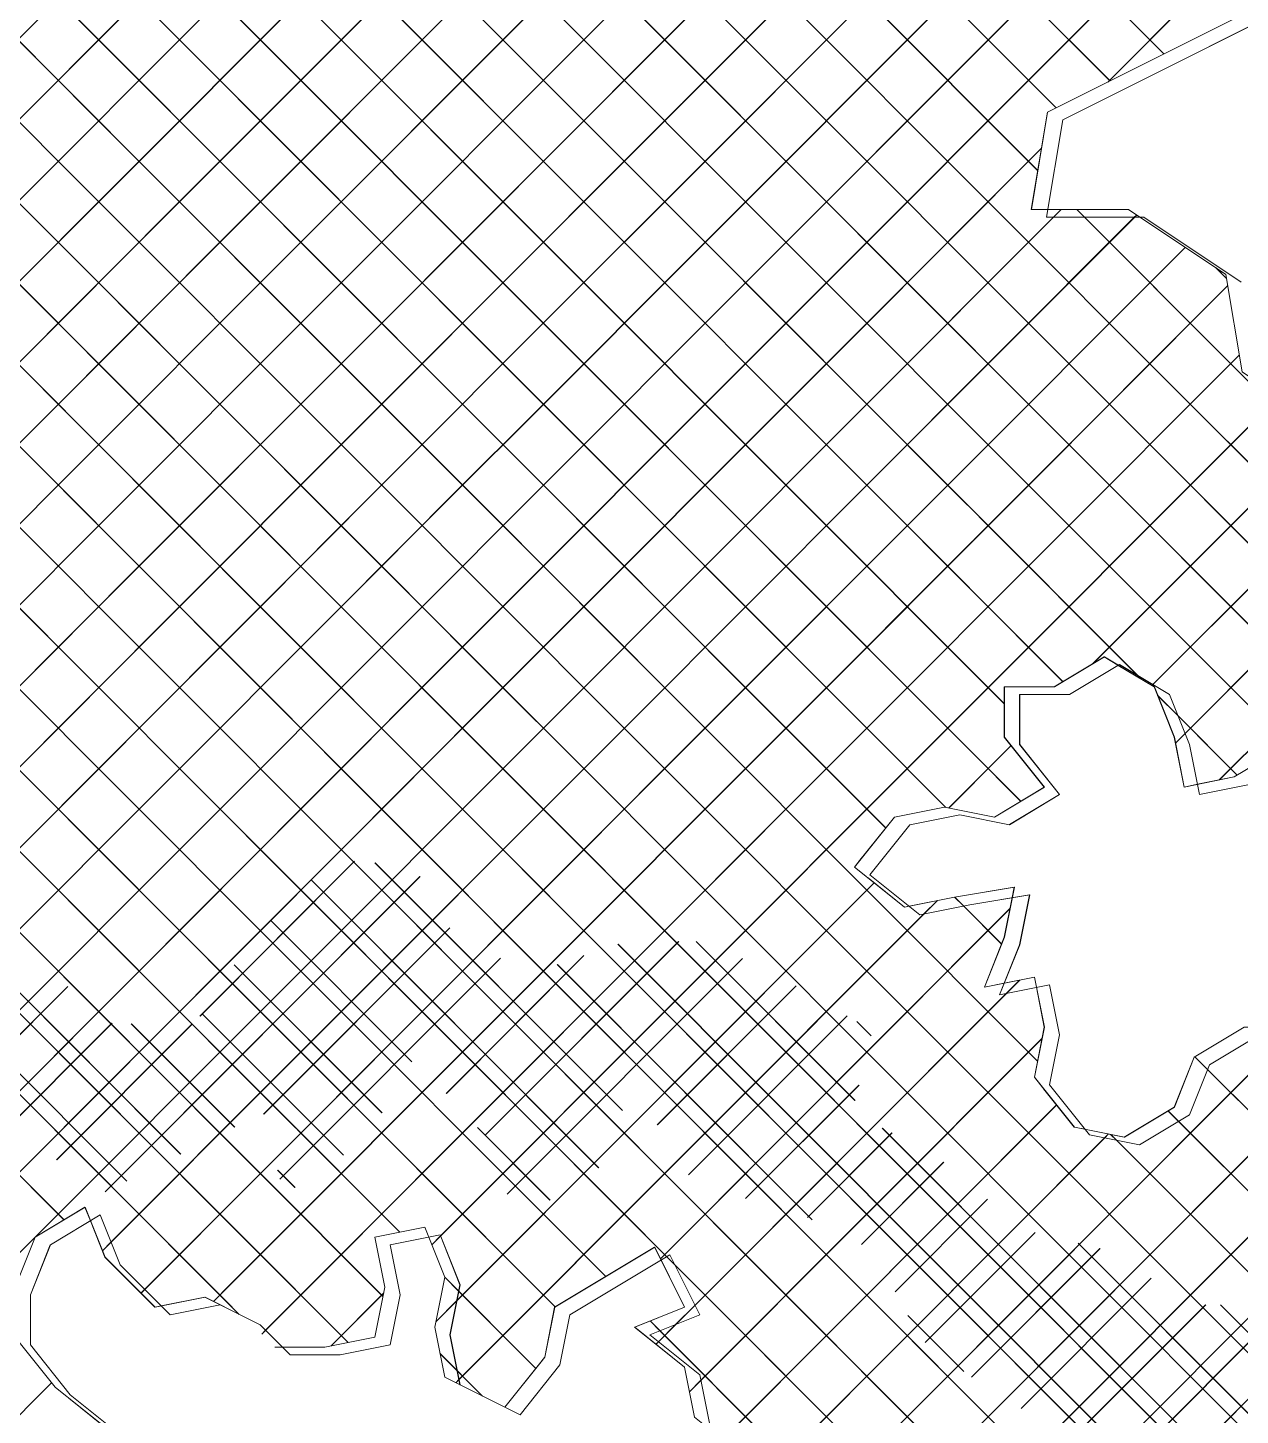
# Model space of a CAD drawing. Header units: millimetres. Extents: x -12186 to 152825, y -4386 to 9463.
# Drawn here: x 59715 to 60889, y 3793 to 5136 of the extents above; entities that cross this region are included whole.
import ezdxf

# ---------------------------------------------------------------- set-up
doc = ezdxf.new("R2010")
doc.units = ezdxf.units.MM
doc.layers.add('G-IMPT', color=8, linetype='Continuous', lineweight=5)
doc.layers.add('L-PLNT', color=71, linetype='Continuous', lineweight=5)

# ---------------------------------------------------------------- blocks, each defined once
blk = doc.blocks.new('SVA_Shades of Green Tree - Australian_Tree_based_on_Leopard_Tree_2901-V312-Section B-B')
at = {"layer": 'G-IMPT'}
for p, q in [((13321, 5111.2), (12466.8, 5966.9)), ((13268.8, 5085), (12395.7, 5959.7)), ((13320.9, 5111.2), (12474.1, 5959.5)), ((13216.6, 5058.9), (12332.1, 5945)), ((13268.7, 5085), (12404, 5951.2)), ((13216.5, 5058.9), (12341.8, 5935.1)), ((13198.9, 4998.3), (12279.9, 5918.8)), ((13199, 4684.5), (11977.9, 5907.6)), ((13198.9, 4684.5), (11977.9, 5907.4)), ((13252.1, 4709.6), (12056, 5907.7)), ((13252.2, 4709.6), (12056.1, 5907.7)), ((13296.4, 4743.7), (12138.1, 5904)), ((13340.6, 4777.9), (12216.4, 5904)), ((13198.7, 4998.3), (12289.6, 5908.9)), ((12005.3, 4918.7), (12977.9, 5892.9)), ((12005.4, 4918.7), (12982.3, 5897.1)), ((13296.3, 4743.7), (12145.4, 5896.6)), ((13340.5, 4777.9), (12223.7, 5896.6)), ((12055.8, 4890.8), (13037.7, 5874.3)), ((12055.9, 4890.8), (13037.8, 5874.3)), ((12820, 4985.6), (11984.9, 5822.2)), ((12819.9, 4985.6), (11984.9, 5822.1)), ((12105.9, 4862.5), (13048.9, 5807.1)), ((12106, 4862.5), (13049, 5807.1)), ((12762.3, 4965), (11999.1, 5729.5)), ((12762.2, 4965), (11999.1, 5729.4)), ((12495.8, 4861), (13333.3, 5699.9)), ((12496, 4861), (13333.5, 5699.9)), ((12313.3, 4991.9), (13009.7, 5689.4)), ((12313.5, 4991.9), (13009.8, 5689.4)), ((12514.3, 4801), (13385.4, 5673.7)), ((12514.4, 4801), (13385.6, 5673.7)), ((12738.6, 4910.4), (12013.4, 5636.7)), ((12738.4, 4910.4), (12013.5, 5636.6)), ((12382.1, 4982.4), (13038.2, 5639.5)), ((12382.3, 4982.4), (13038.3, 5639.5)), ((12422.5, 4944.4), (13066.7, 5589.6)), ((12422.7, 4944.4), (13066.8, 5589.6)), ((12463, 4906.5), (13137.4, 5582)), ((12463.1, 4906.5), (13144.9, 5589.4)), ((12743.8, 4826.7), (12019.2, 5552.5)), ((12743.6, 4826.7), (12085.4, 5486)), ((12716.6, 4775.5), (12029.9, 5463.4)), ((12716.5, 4775.5), (12040.1, 5453)), ((12753.1, 4961.7), (13213.1, 5422.5)), ((12688.4, 4725.3), (12024.3, 5390.6)), ((12688.3, 4725.3), (12024.3, 5390.4)), ((12854.3, 4984.8), (13239.1, 5370.2)), ((12854.5, 4984.8), (13239.2, 5370.2)), ((12752.9, 4961.7), (13142.2, 5351.6)), ((12873.9, 4926), (13301.2, 5354)), ((12874.1, 4926), (13305.6, 5358.3)), ((12893.5, 4867.2), (13365.9, 5340.4)), ((12893.6, 4867.2), (13367.8, 5342.2)), ((12953.5, 4848.7), (13426.6, 5322.6)), ((12337.2, 4998.7), (12022.1, 5314.4)), ((12337.1, 4998.7), (12022.1, 5314.2)), ((12953.4, 4848.7), (13424.6, 5320.8)), ((13266.6, 5083.9), (13453.6, 5271.2)), ((12276.3, 4981.3), (12009, 5249)), ((12276.2, 4981.3), (12009, 5248.9)), ((13266.5, 5083.9), (13390.9, 5208.6)), ((12228, 4951.2), (12015.6, 5164)), ((12227.9, 4951.2), (12015.6, 5163.8)), ((13023.1, 4840.2), (13202.3, 5019.7)), ((13023.3, 4840.2), (13202.4, 5019.7)), ((12505.3, 4830.1), (12337.1, 4998.7)), ((12505.5, 4830.1), (12337.2, 4998.7)), ((12153.3, 4831.6), (12313.3, 4991.9)), ((12153.5, 4831.6), (12313.5, 4991.9)), ((12871.2, 4934.2), (12819.9, 4985.6)), ((12871.3, 4934.2), (12820, 4985.6)), ((12191.2, 4791.2), (12382.1, 4982.4)), ((12191.4, 4791.2), (12382.3, 4982.4)), ((12526.8, 4730.2), (12276.2, 4981.3)), ((12526.9, 4730.2), (12276.3, 4981.3)), ((12740.9, 4871.2), (12854.3, 4984.8)), ((12741, 4871.2), (12854.5, 4984.8)), ((12736.3, 4945), (12752.9, 4961.7)), ((12736.4, 4945), (12753.1, 4961.7)), ((13030.3, 4696.4), (12762.2, 4965)), ((13030.4, 4696.4), (12762.3, 4965)), ((13027, 4765.5), (13221.5, 4960.4)), ((13214, 4953), (13221.4, 4960.4)), ((13244, 4953), (13236.6, 4960.4)), ((13384.8, 4812), (13236.7, 4960.4)), ((12710.7, 4467.6), (12227.9, 4951.2)), ((12710.8, 4467.6), (12228, 4951.2)), ((12526.3, 4734.7), (12736.3, 4945)), ((12526.5, 4734.7), (12736.4, 4945)), ((13030.6, 4690.8), (13292.3, 4953)), ((13030.7, 4690.8), (13294.6, 4955.1)), ((13205.3, 4944.3), (13211.1, 4950)), ((13211.3, 4950.2), (13214, 4953)), ((13384.7, 4812), (13244, 4953)), ((13292.3, 4953), (13294.5, 4955.1)), ((12229.2, 4750.7), (12422.5, 4944.4)), ((12229.3, 4750.7), (12422.7, 4944.4)), ((12956.6, 4848.7), (12871.2, 4934.2)), ((12956.7, 4848.7), (12871.3, 4934.2)), ((13026.9, 4765.5), (13204.8, 4943.7)), ((12707.3, 4759.1), (12873.9, 4926)), ((12707.5, 4759.1), (12874.1, 4926)), ((13102.6, 4684.5), (13341.5, 4923.8)), ((13102.7, 4684.5), (13341.6, 4923.8)), ((12531.1, 4569), (12194.3, 4906.4)), ((12531.2, 4569), (12194.5, 4906.4)), ((12267.1, 4710.3), (12463, 4906.5)), ((12267.2, 4710.3), (12463.1, 4906.5)), ((13166.4, 4481.6), (12738.4, 4910.4)), ((13166.6, 4481.6), (12738.6, 4910.4)), ((12571.5, 4371.7), (12050.2, 4893.9)), ((12571.7, 4371.7), (12050.3, 4893.9)), ((13381.6, 4893.6), (13371.2, 4903.9)), ((13381.7, 4893.6), (13371.4, 4903.9)), ((13180.9, 4684.5), (13382.7, 4886.7)), ((13181, 4684.5), (13382.8, 4886.7)), ((12562.7, 4692.7), (12740.9, 4871.2)), ((12562.8, 4692.7), (12741, 4871.2)), ((12577.2, 4550.3), (12893.5, 4867.2)), ((12577.3, 4550.3), (12893.6, 4867.2)), ((12452.8, 4569), (12160.8, 4861.6)), ((12452.9, 4569), (12160.9, 4861.6)), ((12301.7, 4666.5), (12495.8, 4861)), ((12301.8, 4666.5), (12496, 4861)), ((13332.2, 4443.8), (13743.7, 4856)), ((12526, 4339), (12028.7, 4837.2)), ((12625.5, 4520.4), (12953.4, 4848.7)), ((12625.7, 4520.4), (12953.5, 4848.7)), ((12673.9, 4490.4), (13023.1, 4840.2)), ((12674, 4490.4), (13023.3, 4840.2)), ((13026.2, 4779), (12956.6, 4848.7)), ((13026.3, 4779), (12956.7, 4848.7)), ((13341.4, 4453.1), (13725.1, 4837.5)), ((12525.9, 4339), (12028.7, 4837)), ((12642.6, 4692.7), (12505.3, 4830.1)), ((12642.7, 4692.7), (12505.5, 4830.1)), ((13133.6, 4436.1), (12743.6, 4826.7)), ((13133.8, 4436.1), (12743.8, 4826.7)), ((13309.4, 4499.4), (13644, 4834.6)), ((13310.3, 4500.4), (13636.5, 4827.2)), ((13031.9, 4456.9), (13392.9, 4818.4)), ((13032.1, 4456.9), (13393, 4818.4)), ((14288.5, 3906.7), (13384.7, 4812)), ((14288.6, 3906.7), (13384.8, 4812)), ((13392.9, 4818.4), (13393.9, 4819.4)), ((13393, 4818.4), (13394, 4819.4)), ((12335.3, 4621.7), (12514.3, 4801)), ((12335.4, 4621.7), (12514.4, 4801)), ((13035.3, 4456.2), (12716.5, 4775.5)), ((13035.4, 4456.2), (12716.6, 4775.5)), ((13120.6, 4684.5), (13026.2, 4779)), ((13120.7, 4684.5), (13026.3, 4779)), ((13097, 4443.6), (13432.2, 4779.4)), ((13097.1, 4443.6), (13432.3, 4779.4)), ((14037.5, 4079.7), (13340.5, 4777.9)), ((14037.6, 4079.7), (13340.6, 4777.9)), ((12641, 4692.7), (12707.3, 4759.1)), ((12641.1, 4692.7), (12707.5, 4759.1)), ((12724.3, 4462.4), (13026.9, 4765.5)), ((12724.4, 4462.4), (13027, 4765.5)), ((12480.3, 4306.3), (12032.6, 4754.8)), ((12480.2, 4306.3), (12032.6, 4754.7)), ((12055, 4576.1), (12229.3, 4750.7)), ((12055, 4576.2), (12229.2, 4750.7)), ((13251.9, 4520.4), (13479.2, 4748)), ((13252, 4520.4), (13479.3, 4748)), ((13962.1, 4076.8), (13296.3, 4743.7)), ((13962.2, 4076.8), (13296.4, 4743.7)), ((12368.8, 4576.9), (12526.3, 4734.7)), ((12369, 4576.9), (12526.5, 4734.7)), ((12564.3, 4692.7), (12526.8, 4730.2)), ((12564.4, 4692.7), (12526.9, 4730.2)), ((12943.4, 4469.7), (12688.3, 4725.3)), ((12943.6, 4469.7), (12688.4, 4725.3)), ((12054.2, 4497.1), (12267.1, 4710.3)), ((12054.4, 4497.1), (12267.2, 4710.3)), ((13472.9, 4488.4), (13252.1, 4709.6)), ((13473, 4488.4), (13252.2, 4709.6)), ((12439.2, 4569), (12562.7, 4692.7)), ((12439.4, 4569), (12562.8, 4692.7)), ((12517.5, 4569), (12641, 4692.7)), ((12517.7, 4569), (12641.1, 4692.7)), ((12791.9, 4464.7), (12564.3, 4692.7)), ((12792, 4464.7), (12564.4, 4692.7)), ((12867.7, 4467.2), (12642.6, 4692.7)), ((12867.8, 4467.2), (12642.7, 4692.7)), ((12805.3, 4465.1), (13030.6, 4690.8)), ((12805.4, 4465.1), (13030.7, 4690.8)), ((13042.3, 4684.5), (13030.3, 4696.4)), ((13042.4, 4684.5), (13030.4, 4696.4)), ((12886.3, 4467.8), (13102.6, 4684.5)), ((12886.4, 4467.8), (13102.7, 4684.5)), ((12967, 4470.2), (13181, 4684.5)), ((13223.2, 4503.2), (13042.3, 4684.5)), ((13223.4, 4503.1), (13042.4, 4684.5)), ((13142, 4663), (13120.6, 4684.5)), ((13299.4, 4505.5), (13120.7, 4684.5)), ((13136.9, 4640.5), (13180.9, 4684.5)), ((13437.4, 4445.6), (13198.9, 4684.5)), ((13437.5, 4445.6), (13199, 4684.5)), ((12051.7, 4416), (12301.8, 4666.5)), ((12051.7, 4416.1), (12301.7, 4666.5)), ((13295.4, 4509.3), (13142.2, 4662.8)), ((12447.9, 4260.4), (12052.1, 4656.9)), ((12447.8, 4260.4), (12052.1, 4656.7)), ((12966.9, 4470.2), (13136.1, 4639.6)), ((12059.9, 4345.8), (12335.4, 4621.7)), ((12059.9, 4345.9), (12335.3, 4621.7)), ((12463.6, 4166.3), (12055, 4575.5)), ((12463.4, 4166.3), (12055, 4575.4)), ((12065.1, 4272.5), (12369, 4576.9)), ((12065.1, 4272.6), (12368.8, 4576.9)), ((12073, 4202.2), (12439.2, 4569)), ((12073.1, 4202.2), (12439.4, 4569)), ((12128.9, 4179.8), (12517.5, 4569)), ((12129.1, 4179.8), (12517.7, 4569)), ((12620.1, 4401.5), (12452.8, 4569)), ((12620.2, 4401.5), (12452.9, 4569)), ((12668.7, 4431.2), (12531.1, 4569)), ((12668.8, 4431.2), (12531.2, 4569)), ((12141.2, 4113.6), (12577.2, 4550.3)), ((12141.3, 4113.6), (12577.3, 4550.3)), ((12065.9, 3959.6), (12625.7, 4520.4)), ((12065.9, 3959.7), (12625.5, 4520.4)), ((13299.2, 4505.5), (13295.4, 4509.3)), ((12463.4, 4087.8), (12054.9, 4497.1)), ((12463.6, 4087.8), (12055, 4497.1)), ((12515.2, 4331.4), (12673.9, 4490.4)), ((12515.3, 4331.4), (12674, 4490.4)), ((13334.7, 4470), (13314.9, 4489.8)), ((13392, 4412.6), (13315, 4489.8)), ((12416, 3918.4), (12966.9, 4470.2)), ((12416.2, 3918.4), (12967, 4470.2)), ((12446.5, 4027.3), (12886.3, 4467.8)), ((12446.6, 4027.3), (12886.4, 4467.8)), ((12458.5, 4196.1), (12724.3, 4462.4)), ((12458.6, 4196.1), (12724.4, 4462.4)), ((12469.6, 4128.9), (12805.3, 4465.1)), ((12469.8, 4128.9), (12805.4, 4465.1)), ((12717.2, 4461), (12710.7, 4467.6)), ((12717.4, 4461), (12710.8, 4467.6)), ((13534.7, 3642.2), (12717.2, 4461)), ((13534.8, 3642.2), (12717.4, 4461)), ((13606.2, 3649), (12791.9, 4464.7)), ((13606.3, 3649), (12792, 4464.7)), ((13198.6, 4135.7), (12867.7, 4467.2)), ((13198.7, 4135.7), (12867.8, 4467.2)), ((13051.5, 4361.5), (12943.4, 4469.7)), ((13051.6, 4361.5), (12943.6, 4469.7)), ((13391.9, 4412.6), (13334.7, 4470)), ((13374.6, 4408), (13437.4, 4470.8)), ((13374.8, 4408), (13437.5, 4470.8)), ((12447.6, 3871.4), (13032.1, 4456.9)), ((12451.2, 3875.1), (13031.9, 4456.9)), ((13109.8, 4381.5), (13035.3, 4456.2)), ((13109.9, 4381.5), (13035.4, 4456.2)), ((13332.1, 4443.8), (13341.4, 4453.1)), ((12612.2, 3957.9), (13097.1, 4443.6)), ((12621.6, 3967.4), (13097, 4443.6)), ((13182.3, 4387.4), (13133.8, 4436.1)), ((13182.2, 4387.4), (13134.5, 4435.2)), ((13162, 4430.3), (13173, 4441.4)), ((13162.1, 4430.3), (13173.2, 4441.4)), ((12446.4, 4026.6), (12051.7, 4421.9)), ((12446.3, 4026.6), (12051.7, 4421.8)), ((13141.9, 3957.2), (12668.7, 4431.2)), ((13463.4, 3635.4), (12668.8, 4431.2)), ((13112.7, 4380.9), (13162, 4430.3)), ((13112.9, 4380.9), (13162.1, 4430.3)), ((13391.7, 3628.5), (12620.1, 4401.5)), ((13391.9, 3628.5), (12620.2, 4401.5)), ((13379.4, 3562.4), (12571.5, 4371.7)), ((13379.6, 3562.4), (12571.7, 4371.7)), ((12429.3, 3965.3), (12062.1, 4333.1)), ((12429.2, 3965.3), (12062.1, 4333)), ((12387.6, 4179.4), (12537.3, 4329.3)), ((12387.7, 4179.4), (12537.4, 4329.3)), ((12447.3, 4263.3), (12515.2, 4331.4)), ((12447.4, 4263.3), (12515.3, 4331.4)), ((13358.3, 3505.2), (12525.9, 4339)), ((13358.4, 3505.2), (12526, 4339)), ((12796.6, 4087.8), (12557.1, 4327.7)), ((12796.8, 4087.8), (12557.2, 4327.7)), ((12295.8, 4009), (12600.6, 4314.4)), ((12295.9, 4009), (12600.8, 4314.4)), ((12839.6, 3946.3), (12480.2, 4306.3)), ((13310.1, 3475.2), (12480.3, 4306.3)), ((12773.5, 4032.5), (12495.2, 4311.2)), ((12773.7, 4032.5), (12495.4, 4311.2)), ((12616.1, 3883.4), (13040.5, 4308.4)), ((12636.4, 3903.8), (13040.4, 4308.4)), ((12369, 4045.6), (12125.7, 4289.3)), ((12368.9, 4045.6), (12126, 4288.9)), ((12635.4, 3824.3), (13101.7, 4291.3)), ((13088.6, 4278.4), (13101.6, 4291.3)), ((13126.8, 4286), (13118.2, 4294.6)), ((13163.9, 4249.1), (13118.4, 4294.6)), ((12638.4, 3827.4), (13088.6, 4278.4)), ((12833.4, 3944.3), (13171.9, 4283.4)), ((12833.5, 3944.3), (13172.1, 4283.4)), ((13163.7, 4249.1), (13126.8, 4286)), ((12042.6, 3857.9), (12447.4, 4263.3)), ((12042.6, 3858), (12447.3, 4263.3)), ((12316.8, 4019.5), (12065.1, 4271.7)), ((12316.7, 4019.5), (12065.1, 4271.5)), ((12780.5, 3927.1), (12447.8, 4260.4)), ((12780.6, 3927.1), (12447.9, 4260.4)), ((12449.2, 4084.3), (12629.5, 4264.8)), ((12449.4, 4084.3), (12629.6, 4264.8)), ((12592.7, 4135.2), (12456.1, 4272)), ((12592.8, 4135.2), (12456.2, 4272)), ((12663.5, 4063.6), (12851.1, 4251.6)), ((12663.6, 4063.6), (12851.3, 4251.6)), ((13389.3, 3650.9), (12792.3, 4248.9)), ((13389.5, 3650.9), (12792.4, 4248.9)), ((13021.8, 4097.5), (12868, 4251.6)), ((13022, 4097.5), (12868.1, 4251.6)), ((12464.9, 4021.5), (12678.5, 4235.5)), ((12465, 4021.5), (12678.7, 4235.5)), ((12626, 4104.5), (12759.2, 4237.9)), ((12626.2, 4104.5), (12759.3, 4237.9)), ((12685, 4006.8), (12912.9, 4235)), ((12685.2, 4006.8), (12913, 4235)), ((12563.8, 4085.7), (12420.7, 4229.1)), ((12563.9, 4085.7), (12420.8, 4229.1)), ((12980.3, 3982.2), (12733.6, 4229.3)), ((12980.4, 3982.2), (12733.7, 4229.3)), ((12075.7, 4023.9), (12259.7, 4208.1)), ((12075.9, 4023.9), (12259.8, 4208.1)), ((12829.2, 3861.5), (13181.4, 4214.3)), ((12830.3, 4073.9), (12964.8, 4208.5)), ((12830.5, 4073.9), (12964.9, 4208.5)), ((13168.3, 4201.3), (13181.2, 4214.3)), ((12228, 3965.3), (12458.5, 4196.1)), ((12228.2, 3965.3), (12458.6, 4196.1)), ((12867, 3899.5), (13168.3, 4201.3)), ((12526.5, 4044.6), (12389.3, 4182)), ((12526.7, 4044.6), (12389.5, 4182)), ((12860.5, 4025.6), (13014.2, 4179.6)), ((12860.6, 4025.6), (13014.3, 4179.6)), ((12186.8, 4056.7), (12302.4, 4172.5)), ((12187, 4056.7), (12302.5, 4172.5)), ((12248.7, 4040.3), (12380.1, 4171.9)), ((12248.9, 4040.3), (12380.3, 4171.9)), ((12421.1, 4071.8), (12321.1, 4171.9)), ((12421.3, 4071.8), (12321.3, 4171.9)), ((12731.5, 3897.7), (12463.4, 4166.3)), ((12731.7, 3897.7), (12463.6, 4166.3)), ((12948.8, 3667.6), (13445.9, 4165.5)), ((13037.5, 4160.2), (13023.5, 4174.2)), ((13037.6, 4160.2), (13023.7, 4174.2)), ((12861.7, 3815.6), (13203, 4157.6)), ((12872.7, 3826.8), (13202.9, 4157.6)), ((12957.1, 3676.1), (13441.5, 4161.3)), ((12412, 3904), (12165, 4151.5)), ((12412.2, 3904), (12165.1, 4151.5)), ((13363.3, 4127.6), (13350.9, 4140)), ((13869.6, 3620.6), (13351, 4140)), ((12293.3, 3952.1), (12469.8, 4128.9)), ((12301.6, 3960.6), (12469.6, 4128.9)), ((13869.5, 3620.6), (13363.3, 4127.6)), ((12915.8, 4002.6), (13025.6, 4112.6)), ((12915.9, 4002.6), (13025.8, 4112.6)), ((13159.7, 3565.2), (13710.4, 4116.7)), ((13163.3, 3568.9), (13710.2, 4116.7)), ((12255.9, 3982), (12134.7, 4103.4)), ((12256, 3982), (12134.9, 4103.4)), ((12958.3, 3598.8), (13459.7, 4101)), ((12958.4, 3598.8), (13459.8, 4101)), ((12480.6, 4070.7), (12463.4, 4087.8)), ((12581.1, 3970.1), (12463.6, 4087.8)), ((12893.6, 3769.2), (13217.2, 4093.3)), ((12896, 3771.7), (13217, 4093.3)), ((13013, 3575), (13526.6, 4089.5)), ((13335.1, 4077.4), (13324.9, 4087.6)), ((13749.3, 3662.6), (13325.1, 4087.6)), ((12726.5, 4001.1), (12656.3, 4071.5)), ((12726.7, 4001.1), (12656.4, 4071.5)), ((13013.8, 3576), (13520.8, 4083.8)), ((13749.2, 3662.6), (13335.1, 4077.4)), ((12581, 3970.1), (12481.7, 4069.5)), ((12926.4, 3723.6), (13267.4, 4065.2)), ((12939.9, 3737.2), (13263.6, 4061.5)), ((12975.9, 3984.4), (13057.6, 4066.3)), ((12976, 3984.4), (13057.8, 4066.3)), ((13530.4, 3588), (13048.3, 4070.9)), ((13530.5, 3588), (13048.5, 4070.9)), ((13263.6, 4061.5), (13267.3, 4065.2)), ((13275, 4059.2), (13269.4, 4064.7)), ((13677.8, 3655.8), (13269.6, 4064.7)), ((13677.7, 3655.8), (13275, 4059.2)), ((13103.5, 3587.4), (13570, 4054.7)), ((13103.6, 3587.4), (13570.1, 4054.7)), ((13028.1, 3958.3), (13107.7, 4038)), ((13028.2, 3958.3), (13107.8, 4038)), ((12330.6, 3911), (12446.6, 4027.3)), ((12334.2, 3914.8), (12446.5, 4027.3)), ((12564.8, 3907.9), (12446.3, 4026.6)), ((12564.9, 3907.9), (12446.4, 4026.6)), ((12479.6, 4013.2), (12462.8, 4030)), ((12479.7, 4013.2), (12462.9, 4030)), ((13060.6, 3912.4), (13150.1, 4002)), ((13060.7, 3912.4), (13150.2, 4002)), ((12044.9, 3781.7), (12228, 3965.2)), ((12044.9, 3781.9), (12227.9, 3965.2)), ((12531.1, 3863.2), (12429.2, 3965.3)), ((12531.2, 3863.2), (12429.3, 3965.3)), ((12612.1, 3957.9), (12620.6, 3966.4)), ((13089.8, 3863.2), (13196.3, 3969.9)), ((13089.9, 3863.2), (13196.4, 3969.9)), ((12293.1, 3952.1), (12301.6, 3960.6)), ((13134.5, 3829.6), (13259, 3954.2)), ((13134.7, 3829.6), (13259.1, 3954.2)), ((13463.2, 3635.4), (13142.2, 3956.9)), ((13408.4, 3788.6), (13237.9, 3959.5)), ((13408.6, 3788.6), (13238, 3959.5)), ((12847.5, 3938.4), (12839.6, 3946.3)), ((13309.9, 3475.2), (12847.5, 3938.4)), ((12638.2, 3912.8), (12624.6, 3926.4)), ((12712.8, 3838.1), (12624.7, 3926.4)), ((13182.7, 3799.4), (13308.6, 3925.5)), ((13182.8, 3799.4), (13308.7, 3925.5)), ((12330.4, 3911), (12334.2, 3914.8)), ((12400.8, 3903), (12416.2, 3918.4)), ((12401.6, 3903.9), (12416, 3918.4)), ((12514.2, 3859.8), (12565.4, 3911.1)), ((12514.3, 3859.8), (12565.5, 3911.1)), ((12712.7, 3838.1), (12638.2, 3912.8)), ((12425.4, 3890.6), (12412, 3904)), ((12425.6, 3890.5), (12412.2, 3904)), ((12616, 3883.4), (12636.4, 3903.8)), ((12848.1, 3880.6), (12867, 3899.5)), ((13238, 3776.4), (13361.3, 3899.8)), ((13238.1, 3776.4), (13361.4, 3899.8)), ((13411.8, 3863.7), (13375.7, 3899.8)), ((13411.9, 3863.7), (13375.8, 3899.8)), ((12833, 3874.5), (12823.5, 3884.1)), ((13119.7, 3587.4), (12823.6, 3884.1)), ((13127.2, 3835.2), (13073, 3889.4)), ((13127.1, 3835.2), (13073.6, 3888.8)), ((12447.4, 3871.4), (12451.2, 3875.1)), ((12831.6, 3864), (12848.1, 3880.6)), ((13119.6, 3587.4), (12833, 3874.5)), ((13244.2, 3704.2), (13420.1, 3880.3)), ((13244.4, 3704.2), (13420.2, 3880.3)), ((12460.1, 3858.7), (12467.6, 3858.7)), ((12829.1, 3861.5), (12831.6, 3864)), ((12636.7, 3835.8), (12620, 3852.5)), ((12661.3, 3811.3), (12620.2, 3852.5)), ((12682.7, 3800.6), (12719.2, 3846.2)), ((12661.1, 3811.4), (12636.7, 3835.8)), ((12062, 3642), (12243.9, 3824.3)), ((12062, 3642.1), (12243.8, 3824.3)), ((12635.3, 3824.3), (12638.4, 3827.4)), ((12639.5, 3822.2), (12682.7, 3800.5)), ((12861.6, 3815.6), (12872.7, 3826.8))]:
    blk.add_line(p, q, dxfattribs=at)
at = {"layer": 'G-IMPT', "flags": 128}
for points in [[(13396.8, 4803.1), (13381, 4897.5), (13286.8, 4960.4), (13192.6, 4960.4), (13208.3, 5054.7), (13302.5, 5101.9), (13396.8, 5149.1)], [(13208.5, 4960.4), (13192.4, 4960.4), (13208.1, 5054.7), (13302.4, 5101.9), (13396.6, 5149.1), (13490.9, 5164.8), (13585.1, 5164.8), (13490.3, 5219)], [(13297.8, 4953), (13286.7, 4960.4), (13208.5, 4960.4)], [(13492.4, 4741.7), (13490.9, 4740.2), (13396.6, 4803.1), (13380.9, 4897.5), (13297.8, 4953)], [(13437.5, 4439.9), (13389.1, 4410.9), (13340.7, 4401.2), (13331.1, 4449.6), (13311.7, 4498.1), (13263.3, 4527.1), (13214.9, 4498.1), (13166.6, 4498.1), (13166.6, 4449.6), (13205.3, 4401.2), (13156.9, 4372.1), (13108.5, 4381.8), (13060.1, 4372.1), (13021.4, 4323.7), (13069.8, 4284.9), (13118.2, 4294.6), (13176.2, 4304.3), (13166.6, 4255.9), (13147.2, 4207.4), (13195.6, 4217.1), (13205.3, 4168.7), (13195.6, 4120.2), (13234.3, 4071.8), (13282.7, 4062.1), (13331.1, 4091.2), (13350.4, 4139.6), (13398.8, 4168.7)], [(13276.3, 4519.2), (13263.2, 4527.1), (13214.8, 4498.1), (13166.4, 4498.1), (13166.4, 4449.6), (13205.1, 4401.2), (13156.8, 4372.1), (13108.4, 4381.8), (13060, 4372.1), (13025.3, 4328.7)], [(13353.5, 4403.8), (13340.6, 4401.2), (13330.9, 4449.6), (13311.6, 4498.1), (13276.8, 4519)], [(13487.2, 4481), (13485.7, 4488.4), (13437.4, 4488.4), (13437.4, 4439.9), (13389, 4410.9), (13353.5, 4403.8)], [(13024.6, 4327.8), (13021.3, 4323.7), (13032.5, 4314.7)], [(13034.5, 4313.1), (13069.7, 4284.9), (13074.2, 4285.8)], [(13074.2, 4285.8), (13118.1, 4294.6), (13176.1, 4304.3), (13174.1, 4294.1)], [(13174.1, 4294.1), (13166.4, 4255.9), (13147.1, 4207.4), (13166.4, 4211.3)], [(13166.4, 4211.3), (13195.5, 4217.1), (13197.5, 4207.2)], [(13197.5, 4207.2), (13205.1, 4168.7), (13195.5, 4120.2), (13203.7, 4109.9)], [(13245.6, 4069.5), (13282.5, 4062.1), (13330.9, 4091.2), (13350.3, 4139.6), (13398.7, 4168.7), (13447, 4168.7), (13444.1, 4161.3)], [(13204.5, 4109), (13234.2, 4071.8), (13244.8, 4069.7)], [(12259, 3810.6), (12247.3, 3819.9), (12208.6, 3868.4), (12208.6, 3916.8), (12227.9, 3965.2), (12276.3, 3994.3), (12281.5, 3981.1)], [(12460.3, 3858.7), (12508.6, 3858.7), (12557, 3868.4), (12566.7, 3916.8), (12557, 3965.2), (12605.4, 3974.9), (12624.7, 3926.5), (12615.1, 3878), (12624.7, 3829.6), (12682.8, 3800.5), (12721.5, 3849), (12731.2, 3897.4), (12779.5, 3926.5), (12827.9, 3955.6), (12856.9, 3897.4), (12808.6, 3878), (12856.9, 3839.3), (12866.6, 3790.9)], [(12295.8, 3781.2), (12247.4, 3819.9), (12208.7, 3868.4), (12208.7, 3916.8), (12228, 3965.2), (12276.4, 3994.3), (12295.8, 3945.9), (12344.1, 3897.4), (12392.5, 3907.1), (12431.2, 3887.7)], [(12281.5, 3981.1), (12295.6, 3945.9), (12344, 3897.4), (12350.2, 3898.7)], [(12467.6, 3858.7), (12508.5, 3858.7), (12556.9, 3868.4), (12566.6, 3916.8), (12556.9, 3965.2), (12605.3, 3974.9), (12609.1, 3965.3)], [(12609.1, 3965.3), (12624.6, 3926.5), (12614.9, 3878), (12624.6, 3829.6), (12639.5, 3822.2)], [(12719.3, 3846.4), (12721.4, 3849), (12731, 3897.4), (12779.4, 3926.5), (12827.8, 3955.6), (12834.1, 3943)], [(12834.1, 3943), (12856.8, 3897.4), (12808.4, 3878), (12856.8, 3839.3), (12866.5, 3790.9), (12914.9, 3752.1), (12953.6, 3655.2), (12934.2, 3606.8), (12949.9, 3601.6)], [(12350.2, 3898.7), (12392.4, 3907.1), (12431.1, 3887.7)], [(12348.5, 3743.3), (12344, 3742.4), (12295.6, 3781.2), (12260.5, 3809.3)]]:
    blk.add_lwpolyline(points, dxfattribs=at)
at = {"layer": 'L-PLNT'}
for p, q in [((13317.2, 5094.5), (13411.5, 5141.7)), ((13411.4, 5141.7), (13317.2, 5094.5)), ((13223, 5047.3), (13317.2, 5094.5)), ((13317.2, 5094.5), (13223, 5047.4)), ((13223, 5047.3), (13207.2, 4953)), ((13207.3, 4953), (13223, 5047.3)), ((13223, 5047.3), (13223, 5047.3)), ((13207.2, 4953), (13207.3, 4953)), ((13301.5, 4953), (13207.3, 4953)), ((13207.3, 4953), (13301.5, 4953)), ((13395.8, 4890.1), (13301.5, 4953)), ((13301.5, 4953), (13301.5, 4953)), ((13301.5, 4952.9), (13395.7, 4890.1)), ((13229.7, 4490.7), (13278, 4519.7)), ((13278, 4519.7), (13229.7, 4490.7)), ((13278, 4519.7), (13326.4, 4490.7)), ((13326.4, 4490.7), (13278, 4519.7)), ((13278, 4519.7), (13278, 4519.7)), ((13181.2, 4490.7), (13181.2, 4442.2)), ((13181.2, 4490.7), (13181.3, 4490.7)), ((13181.3, 4442.2), (13181.3, 4490.7)), ((13181.3, 4490.7), (13229.7, 4490.7)), ((13229.6, 4490.7), (13181.3, 4490.7)), ((13229.6, 4490.7), (13229.7, 4490.7)), ((13326.4, 4490.7), (13345.8, 4442.2)), ((13345.7, 4442.2), (13326.4, 4490.7)), ((13326.4, 4490.7), (13326.4, 4490.7)), ((13181.2, 4442.2), (13219.9, 4393.8)), ((13181.2, 4442.2), (13181.3, 4442.2)), ((13220, 4393.8), (13181.3, 4442.2)), ((13355.4, 4393.8), (13345.7, 4442.2)), ((13345.7, 4442.2), (13345.8, 4442.2)), ((13345.8, 4442.2), (13355.4, 4393.8)), ((13171.6, 4364.7), (13220, 4393.8)), ((13219.9, 4393.8), (13171.6, 4364.8)), ((13219.9, 4393.8), (13220, 4393.8)), ((13355.4, 4393.8), (13403.8, 4403.5)), ((13403.8, 4403.5), (13355.4, 4393.8)), ((13355.4, 4393.8), (13355.4, 4393.8)), ((13074.9, 4364.7), (13123.2, 4374.4)), ((13123.2, 4374.4), (13074.9, 4364.7)), ((13123.2, 4374.4), (13171.6, 4364.7)), ((13171.6, 4364.7), (13123.2, 4374.4)), ((13123.2, 4374.4), (13123.2, 4374.4)), ((13074.8, 4364.7), (13036.1, 4316.3)), ((13036.2, 4316.3), (13074.9, 4364.7)), ((13074.8, 4364.7), (13074.9, 4364.7)), ((13171.6, 4364.7), (13171.6, 4364.7)), ((13036.1, 4316.3), (13036.2, 4316.3)), ((13084.5, 4277.5), (13036.2, 4316.3)), ((13036.2, 4316.3), (13084.5, 4277.5)), ((13132.9, 4287.2), (13084.5, 4277.5)), ((13084.5, 4277.5), (13132.9, 4287.2)), ((13191, 4296.9), (13132.9, 4287.2)), ((13132.9, 4287.2), (13190.9, 4296.9)), ((13132.9, 4287.2), (13132.9, 4287.2)), ((13190.9, 4296.9), (13181.2, 4248.5)), ((13181.3, 4248.5), (13191, 4296.9)), ((13190.9, 4296.9), (13191, 4296.9)), ((13084.5, 4277.5), (13084.5, 4277.5)), ((13161.9, 4200), (13181.3, 4248.5)), ((13181.2, 4248.5), (13161.9, 4200)), ((13181.2, 4248.5), (13181.3, 4248.5)), ((13210.3, 4209.7), (13161.9, 4200)), ((13161.9, 4200), (13210.3, 4209.7)), ((13220, 4161.3), (13210.3, 4209.7)), ((13210.3, 4209.7), (13219.9, 4161.3)), ((13210.3, 4209.7), (13210.3, 4209.7)), ((13161.9, 4200), (13161.9, 4200)), ((13210.3, 4112.8), (13220, 4161.3)), ((13219.9, 4161.3), (13210.3, 4112.8)), ((13219.9, 4161.3), (13220, 4161.3)), ((13413.5, 4161.3), (13365.1, 4132.2)), ((13365.1, 4132.3), (13413.5, 4161.3)), ((13345.7, 4083.8), (13365.1, 4132.2)), ((13365.1, 4132.2), (13345.8, 4083.8)), ((13365.1, 4132.2), (13365.1, 4132.2)), ((13249, 4064.4), (13210.3, 4112.8)), ((13210.3, 4112.8), (13249, 4064.4)), ((13210.3, 4112.8), (13210.3, 4112.8)), ((13345.8, 4083.8), (13297.4, 4054.7)), ((13297.4, 4054.7), (13345.7, 4083.8)), ((13345.7, 4083.8), (13345.8, 4083.8)), ((13297.4, 4054.7), (13249, 4064.4)), ((13249, 4064.4), (13297.4, 4054.7)), ((13249, 4064.4), (13249, 4064.4)), ((13297.4, 4054.7), (13297.4, 4054.7)), ((12242.8, 3957.8), (12291.1, 3986.9)), ((12291.1, 3986.9), (12242.8, 3957.9)), ((12291.1, 3986.9), (12310.5, 3938.5)), ((12310.4, 3938.5), (12291.1, 3986.9)), ((12291.1, 3986.9), (12291.1, 3986.9)), ((12571.7, 3957.8), (12620.1, 3967.5)), ((12620.1, 3967.5), (12571.7, 3957.9)), ((12620.1, 3967.5), (12639.5, 3919.1)), ((12639.4, 3919.1), (12620.1, 3967.5)), ((12620.1, 3967.5), (12620.1, 3967.5)), ((12223.4, 3909.4), (12242.8, 3957.8)), ((12242.7, 3957.8), (12223.4, 3909.4)), ((12242.7, 3957.8), (12242.8, 3957.8)), ((12581.4, 3909.4), (12571.7, 3957.8)), ((12571.7, 3957.8), (12581.4, 3909.4)), ((12571.7, 3957.8), (12571.7, 3957.8)), ((12358.8, 3890), (12310.4, 3938.5)), ((12310.4, 3938.5), (12310.5, 3938.5)), ((12310.5, 3938.5), (12358.9, 3890)), ((12794.3, 3919.1), (12842.6, 3948.2)), ((12842.6, 3948.2), (12794.3, 3919.1)), ((12842.6, 3948.2), (12871.7, 3890)), ((12871.6, 3890), (12842.6, 3948.2)), ((12842.6, 3948.2), (12842.6, 3948.2)), ((12629.7, 3870.7), (12639.4, 3919.1)), ((12639.5, 3919.1), (12629.8, 3870.7)), ((12639.4, 3919.1), (12639.5, 3919.1)), ((12745.9, 3890), (12794.3, 3919.1)), ((12794.2, 3919.1), (12745.9, 3890.1)), ((12223.4, 3861), (12223.4, 3909.4)), ((12223.4, 3909.4), (12223.4, 3861)), ((12223.4, 3909.4), (12223.4, 3909.4)), ((12358.9, 3890), (12407.2, 3899.7)), ((12407.2, 3899.7), (12358.9, 3890)), ((12407.2, 3899.7), (12445.9, 3880.3)), ((12445.9, 3880.3), (12407.2, 3899.7)), ((12407.2, 3899.7), (12407.2, 3899.7)), ((12571.7, 3861), (12581.4, 3909.4)), ((12581.4, 3909.4), (12571.7, 3861)), ((12581.4, 3909.4), (12581.4, 3909.4)), ((12358.8, 3890), (12358.9, 3890)), ((12736.2, 3841.6), (12745.9, 3890)), ((12745.8, 3890), (12736.2, 3841.6)), ((12745.8, 3890), (12745.9, 3890)), ((12871.7, 3890), (12823.3, 3870.7)), ((12823.3, 3870.7), (12871.6, 3890)), ((12871.6, 3890), (12871.7, 3890)), ((12445.9, 3880.3), (12475, 3851.3)), ((12474.9, 3851.3), (12445.9, 3880.3)), ((12445.9, 3880.3), (12445.9, 3880.3)), ((12639.4, 3822.2), (12629.7, 3870.7)), ((12629.7, 3870.7), (12629.8, 3870.7)), ((12629.8, 3870.7), (12639.5, 3822.2)), ((12823.2, 3870.7), (12823.3, 3870.7)), ((12823.3, 3870.7), (12871.7, 3831.9)), ((12871.6, 3831.9), (12823.3, 3870.6)), ((12262.1, 3812.5), (12223.4, 3861)), ((12223.4, 3861), (12262.1, 3812.5)), ((12223.4, 3861), (12223.4, 3861)), ((12523.3, 3851.3), (12571.7, 3861)), ((12571.7, 3861), (12523.3, 3851.3)), ((12571.7, 3861), (12571.7, 3861)), ((12474.9, 3851.3), (12475, 3851.3)), ((12475, 3851.3), (12523.3, 3851.3)), ((12523.3, 3851.3), (12475, 3851.3)), ((12523.3, 3851.3), (12523.3, 3851.3)), ((12697.5, 3793.2), (12736.2, 3841.6)), ((12736.2, 3841.6), (12697.5, 3793.2)), ((12736.2, 3841.6), (12736.2, 3841.6)), ((12881.3, 3783.5), (12871.6, 3831.9)), ((12871.6, 3831.9), (12871.7, 3831.9)), ((12871.7, 3831.9), (12881.3, 3783.5)), ((12639.4, 3822.2), (12639.5, 3822.2)), ((12639.5, 3822.2), (12697.5, 3793.2)), ((12697.5, 3793.2), (12639.5, 3822.2)), ((12310.5, 3773.8), (12262.1, 3812.5)), ((12262.1, 3812.5), (12310.4, 3773.8)), ((12262.1, 3812.5), (12262.1, 3812.5)), ((12697.5, 3793.2), (12697.5, 3793.2))]:
    blk.add_line(p, q, dxfattribs=at)

msp = doc.modelspace()

# ---------------------------------------------------------------- block references
at = {"layer": 'L-PLNT'}
msp.add_blockref('SVA_Shades of Green Tree - Australian_Tree_based_on_Leopard_Tree_2901-V312-Section B-B', (47494.2, 0), dxfattribs=at)

doc.saveas('drawing.dxf')
